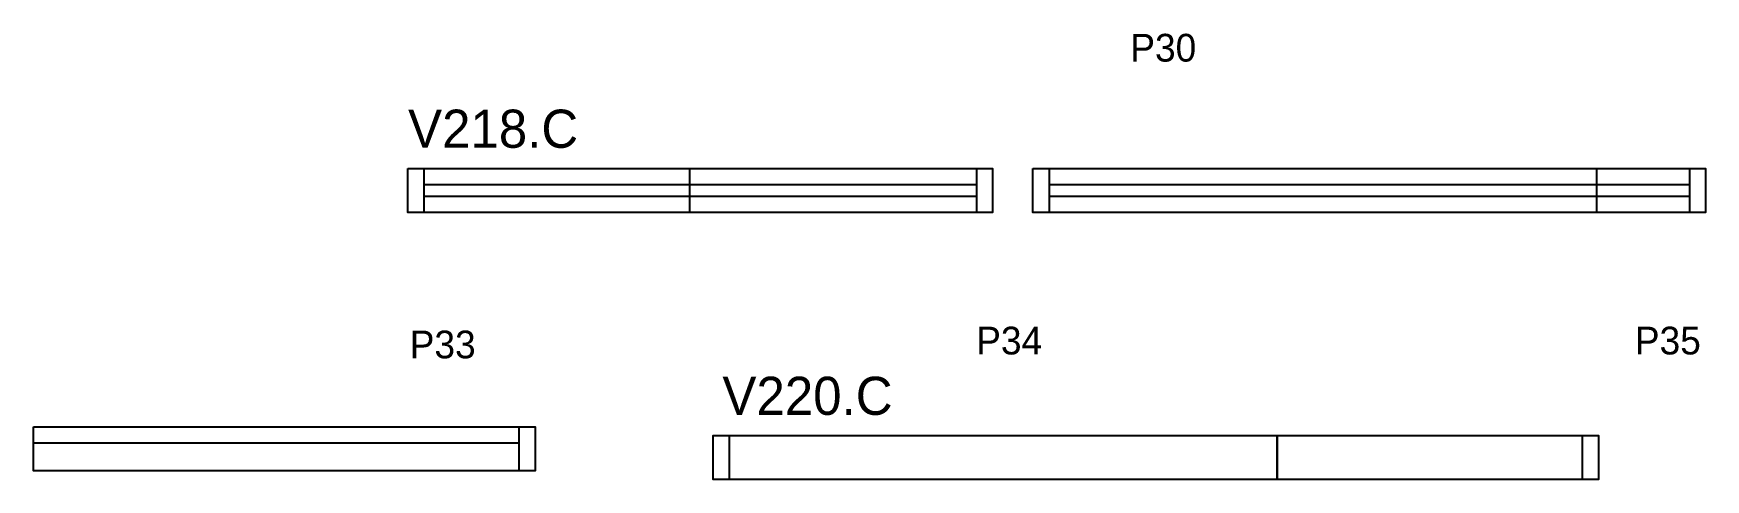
# Model space of a CAD drawing. Header units: metres. Extents: x 2263 to 2986, y 16242 to 16435.
import ezdxf

# ---------------------------------------------------------------- set-up
doc = ezdxf.new("R2010")
doc.units = ezdxf.units.M
for name, color, linetype in [('5', 7, 'Continuous'), ('NOMENCLATURA', 7, 'Continuous'), ('Painéis', 7, 'Continuous'), ('SARR_2.2x7', 7, 'Continuous')]:
    doc.layers.add(name, color=color, linetype=linetype)

msp = doc.modelspace()

# ---------------------------------------------------------------- linework, layer by layer
at = {"layer": 'Painéis', "color": 7, "lineweight": 25}
for p, q in [((2546.74, 16357.37), (2546.74, 16376.37)), ((2939.15, 16357.37), (2939.15, 16376.37))]:
    msp.add_line(p, q, dxfattribs=at)
for points in [[(2424.74, 16376.37), (2677.74, 16376.37), (2677.74, 16357.37), (2424.74, 16357.37)], [(2695.15, 16376.37), (2986.15, 16376.37), (2986.15, 16357.37), (2695.15, 16357.37)], [(2262.8, 16264.64), (2479.8, 16264.64), (2479.8, 16245.64), (2262.8, 16245.64)], [(2800.8, 16241.83), (2556.8, 16241.83), (2556.8, 16260.83), (2800.8, 16260.83)], [(2800.8, 16260.83), (2939.8, 16260.83), (2939.8, 16241.83), (2800.8, 16241.83)]]:
    msp.add_lwpolyline(points, close=True, dxfattribs=at)
at = {"layer": 'SARR_2.2x7', "color": 7, "lineweight": 25}
for p, q in [((2431.74, 16376.37), (2431.74, 16357.37)), ((2670.74, 16376.37), (2670.74, 16357.37)), ((2702.15, 16376.37), (2702.15, 16357.37)), ((2979.15, 16376.37), (2979.15, 16357.37)), ((2670.74, 16369.37), (2431.74, 16369.37)), ((2431.74, 16364.37), (2670.74, 16364.37)), ((2979.15, 16369.37), (2702.15, 16369.37)), ((2702.15, 16364.37), (2979.15, 16364.37)), ((2472.8, 16264.64), (2472.8, 16245.64)), ((2472.8, 16257.64), (2262.8, 16257.64)), ((2563.8, 16260.83), (2563.8, 16241.83)), ((2932.8, 16260.83), (2932.8, 16241.83))]:
    msp.add_line(p, q, dxfattribs=at)

# ---------------------------------------------------------------- texts
at = {"layer": '5', "color": 7, "lineweight": 25}
for s, p in [('P30', (2737.27, 16422.63)), ('P33', (2425.55, 16294.27)), ('P34', (2670.62, 16295.95)), ('P35', (2955.55, 16295.95))]:
    msp.add_text(s, height=12, dxfattribs=at).set_placement(p)
at = {"layer": 'NOMENCLATURA', "color": 7, "lineweight": 25}
for s, p in [('V218.C', (2424.86, 16385.35)), ('V220.C', (2560.85, 16269.81))]:
    msp.add_text(s, height=16.5, dxfattribs=at).set_placement(p)

doc.saveas('drawing.dxf')
